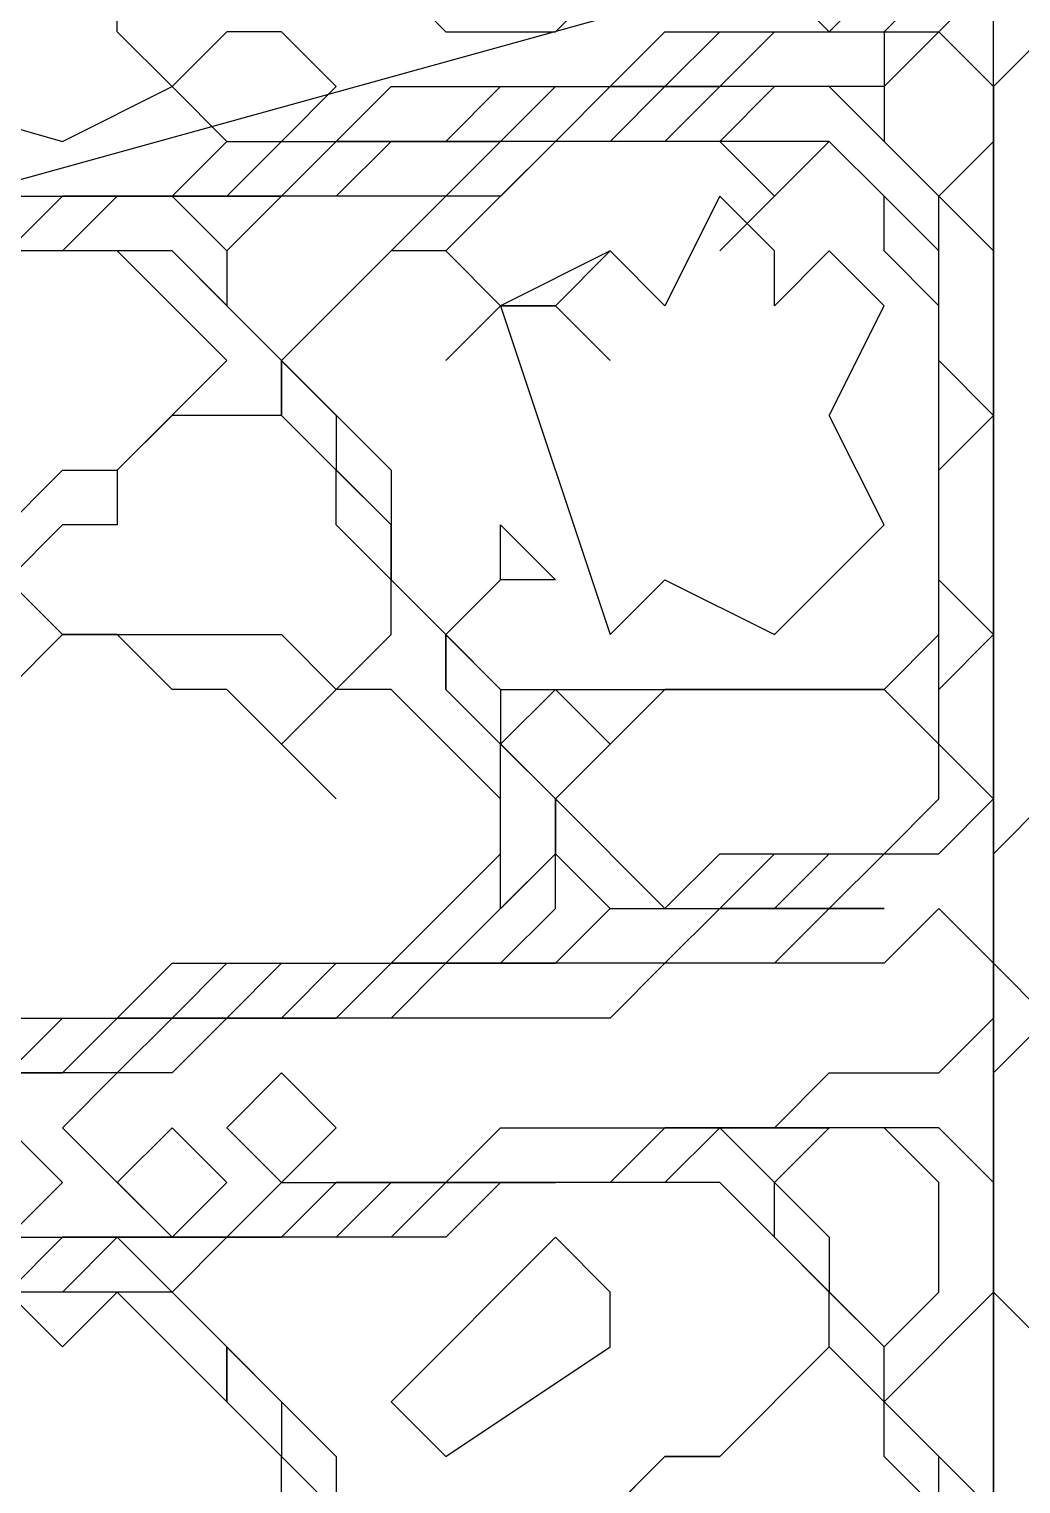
# Model space of a CAD drawing. Extents: x 46 to 224, y 52 to 151.
# Drawn here: x 81.59 to 92.37, y 114.02 to 129.82 of the extents above; entities that cross this region are included whole.
import ezdxf

# ---------------------------------------------------------------- set-up
doc = ezdxf.new("R2010")
doc.units = 0
doc.layers.add('OUTLINE', color=1, linetype='CONTINUOUS')

msp = doc.modelspace()

# ---------------------------------------------------------------- linework, layer by layer
for p, q in [((92.077, 86.9326), (92.077, 133.3611)), ((92.077, 86.9326), (92.077, 133.3611)), ((84.9341, 130.9802), (86.1246, 129.7897)), ((84.9341, 130.9802), (86.1246, 129.7897)), ((89.1008, 130.9802), (90.2913, 129.7897)), ((82.5532, 129.7897), (82.5532, 130.3849)), ((82.5532, 129.7897), (82.5532, 130.3849)), ((87.3151, 129.7897), (87.9103, 130.3849)), ((87.3151, 129.7897), (87.9103, 130.3849)), ((90.2913, 129.7897), (90.8865, 130.3849)), ((90.8865, 129.7897), (91.4818, 130.3849)), ((90.8865, 129.7897), (91.4818, 130.3849)), ((91.4818, 129.7897), (92.077, 130.3849)), ((77.7913, 129.7897), (81.9579, 128.5992)), ((77.7913, 129.7897), (81.9579, 128.5992)), ((83.1484, 129.1945), (82.5532, 129.7897)), ((83.1484, 129.1945), (82.5532, 129.7897)), ((83.7437, 129.7897), (83.1484, 129.1945)), ((84.3389, 129.7897), (83.7437, 129.7897)), ((84.9341, 129.1945), (84.3389, 129.7897)), ((86.1246, 129.7897), (87.3151, 129.7897)), ((86.1246, 129.7897), (87.3151, 129.7897)), ((87.9103, 129.1945), (88.5056, 129.7897)), ((87.9103, 129.1945), (88.5056, 129.7897)), ((88.5056, 129.1945), (89.1008, 129.7897)), ((88.5056, 129.7897), (90.8865, 129.7897)), ((88.5056, 129.7897), (90.8865, 129.7897)), ((89.1008, 129.1945), (89.696, 129.7897)), ((89.1008, 129.1945), (89.696, 129.7897)), ((89.1008, 129.7897), (91.4818, 129.7897)), ((89.696, 129.7897), (90.8865, 129.7897)), ((89.696, 129.7897), (90.8865, 129.7897)), ((90.8865, 129.7897), (90.8865, 129.1945)), ((90.8865, 129.7897), (90.8865, 129.1945)), ((91.4818, 129.7897), (90.8865, 129.1945)), ((91.4818, 129.7897), (90.8865, 129.1945)), ((91.4818, 129.7897), (90.8865, 129.1945)), ((92.077, 129.1945), (91.4818, 129.7897)), ((92.077, 129.1945), (91.4818, 129.7897)), ((92.077, 129.1945), (91.4818, 129.7897)), ((92.6722, 129.7897), (92.077, 129.1945)), ((92.6722, 129.7897), (92.077, 129.1945)), ((81.9579, 128.5992), (83.1484, 129.1945)), ((81.9579, 128.5992), (83.1484, 129.1945)), ((83.1484, 129.1945), (83.7437, 128.5992)), ((84.3389, 128.5992), (84.9341, 129.1945)), ((84.9341, 128.5992), (85.5294, 129.1945)), ((84.9341, 128.5992), (85.5294, 129.1945)), ((85.5294, 129.1945), (87.9103, 129.1945)), ((85.5294, 129.1945), (87.9103, 129.1945)), ((86.1246, 128.5992), (86.7198, 129.1945)), ((86.7198, 128.5992), (87.3151, 129.1945)), ((86.7198, 128.5992), (87.3151, 129.1945)), ((86.7198, 129.1945), (88.5056, 129.1945)), ((87.3151, 129.1945), (89.1008, 129.1945)), ((87.9103, 129.1945), (87.3151, 128.5992)), ((87.3151, 129.1945), (89.1008, 129.1945)), ((87.9103, 129.1945), (87.3151, 128.5992)), ((90.8865, 129.1945), (87.9103, 129.1945)), ((90.8865, 129.1945), (87.9103, 129.1945)), ((88.5056, 129.1945), (87.9103, 128.5992)), ((90.8865, 129.1945), (88.5056, 129.1945)), ((89.1008, 129.1945), (88.5056, 128.5992)), ((89.1008, 129.1945), (88.5056, 128.5992)), ((89.696, 129.1945), (89.1008, 128.5992)), ((90.2913, 129.1945), (89.1008, 129.1945)), ((89.696, 129.1945), (89.1008, 128.5992)), ((90.2913, 129.1945), (89.1008, 129.1945)), ((90.2913, 129.1945), (89.696, 129.1945)), ((90.2913, 129.1945), (89.696, 129.1945)), ((90.8865, 128.5992), (90.2913, 129.1945)), ((92.077, 127.4088), (90.2913, 129.1945)), ((90.8865, 128.5992), (90.2913, 129.1945)), ((92.077, 127.4088), (90.2913, 129.1945)), ((90.8865, 129.1945), (90.8865, 128.5992)), ((90.8865, 129.1945), (90.8865, 128.5992)), ((92.077, 129.1945), (92.077, 86.9326)), ((92.077, 129.1945), (92.077, 86.9326)), ((92.077, 128.5992), (92.077, 129.1945)), ((92.077, 128.5992), (92.077, 129.1945)), ((92.077, 128.5992), (92.077, 129.1945)), ((83.1484, 128.004), (83.7437, 128.5992)), ((83.1484, 128.004), (83.7437, 128.5992)), ((83.7437, 128.5992), (84.3389, 128.5992)), ((83.7437, 128.004), (84.3389, 128.5992)), ((83.7437, 128.5992), (84.9341, 128.5992)), ((83.7437, 128.5992), (84.9341, 128.5992)), ((84.3389, 128.004), (84.9341, 128.5992)), ((84.9341, 128.5992), (84.3389, 128.004)), ((84.3389, 128.004), (84.9341, 128.5992)), ((84.9341, 128.5992), (84.3389, 128.004)), ((84.3389, 128.5992), (86.1246, 128.5992)), ((84.9341, 128.5992), (86.7198, 128.5992)), ((87.3151, 128.5992), (84.9341, 128.5992)), ((84.9341, 128.5992), (86.7198, 128.5992)), ((87.3151, 128.5992), (84.9341, 128.5992)), ((85.5294, 128.5992), (84.9341, 128.004)), ((85.5294, 128.5992), (84.9341, 128.004)), ((85.5294, 128.5992), (84.9341, 128.004)), ((87.9103, 128.5992), (85.5294, 128.5992)), ((88.5056, 128.5992), (85.5294, 128.5992)), ((88.5056, 128.5992), (85.5294, 128.5992)), ((86.7198, 128.5992), (86.1246, 128.004)), ((86.7198, 128.5992), (86.1246, 128.004)), ((87.3151, 128.5992), (86.1246, 127.4088)), ((87.3151, 128.5992), (86.1246, 127.4088)), ((89.1008, 128.5992), (86.7198, 128.5992)), ((89.1008, 128.5992), (86.7198, 128.5992)), ((87.3151, 128.5992), (86.7198, 128.004)), ((90.2913, 128.5992), (87.3151, 128.5992)), ((89.1008, 128.5992), (87.3151, 128.5992)), ((89.1008, 128.5992), (87.3151, 128.5992)), ((89.696, 128.004), (89.1008, 128.5992)), ((89.696, 128.004), (89.1008, 128.5992)), ((90.2913, 128.5992), (89.696, 128.004)), ((90.2913, 128.5992), (89.696, 128.004)), ((90.8865, 128.004), (90.2913, 128.5992)), ((90.8865, 128.004), (90.2913, 128.5992)), ((90.8865, 128.004), (90.2913, 128.5992)), ((91.4818, 128.004), (90.8865, 128.5992)), ((90.8865, 128.5992), (91.4818, 128.004)), ((91.4818, 128.004), (90.8865, 128.5992)), ((90.8865, 128.5992), (91.4818, 128.004)), ((91.4818, 128.004), (92.077, 128.5992)), ((91.4818, 128.004), (92.077, 128.5992)), ((92.077, 104.7897), (92.077, 128.5992)), ((79.577, 128.004), (83.7437, 128.004)), ((79.577, 128.004), (83.1484, 128.004)), ((79.577, 128.004), (83.1484, 128.004)), ((80.7675, 128.004), (84.3389, 128.004)), ((80.7675, 128.004), (84.3389, 128.004)), ((81.9579, 128.004), (81.3627, 127.4088)), ((81.9579, 128.004), (81.3627, 127.4088)), ((84.3389, 128.004), (81.9579, 128.004)), ((84.3389, 128.004), (81.9579, 128.004)), ((82.5532, 128.004), (81.9579, 127.4088)), ((82.5532, 128.004), (81.9579, 127.4088)), ((82.5532, 128.004), (81.9579, 127.4088)), ((84.9341, 128.004), (82.5532, 128.004)), ((83.1484, 128.004), (82.5532, 128.004)), ((83.1484, 128.004), (82.5532, 128.004)), ((83.7437, 127.4088), (83.1484, 128.004)), ((83.7437, 127.4088), (83.1484, 128.004)), ((84.3389, 128.004), (83.7437, 127.4088)), ((84.3389, 128.004), (83.7437, 127.4088)), ((84.3389, 128.004), (83.7437, 127.4088)), ((84.3389, 128.004), (83.7437, 127.4088)), ((86.1246, 128.004), (84.3389, 128.004)), ((84.9341, 128.004), (84.3389, 128.004)), ((86.1246, 128.004), (84.3389, 128.004)), ((86.1246, 128.004), (84.3389, 126.2183)), ((84.9341, 128.004), (84.3389, 128.004)), ((86.7198, 128.004), (86.1246, 128.004)), ((89.1008, 128.004), (88.5056, 126.8135)), ((89.1008, 128.004), (88.5056, 126.8135)), ((89.696, 127.4088), (89.1008, 128.004)), ((89.696, 127.4088), (89.1008, 128.004)), ((89.1008, 127.4088), (89.696, 128.004)), ((89.696, 128.004), (89.1008, 127.4088)), ((91.4818, 127.4088), (90.8865, 128.004)), ((90.8865, 127.4088), (90.8865, 128.004)), ((90.8865, 127.4088), (90.8865, 128.004)), ((91.4818, 126.2183), (91.4818, 128.004)), ((91.4818, 122.0516), (91.4818, 128.004)), ((81.9579, 127.4088), (79.577, 127.4088)), ((83.1484, 127.4088), (80.1722, 127.4088)), ((81.9579, 127.4088), (80.1722, 127.4088)), ((81.9579, 127.4088), (80.1722, 127.4088)), ((83.1484, 127.4088), (80.7675, 127.4088)), ((83.1484, 127.4088), (80.7675, 127.4088)), ((82.5532, 127.4088), (81.3627, 127.4088)), ((83.1484, 126.8135), (82.5532, 127.4088)), ((84.3389, 126.2183), (83.1484, 127.4088)), ((84.3389, 126.2183), (83.1484, 127.4088)), ((83.7437, 126.8135), (83.1484, 127.4088)), ((83.7437, 127.4088), (83.7437, 126.8135)), ((83.7437, 127.4088), (83.7437, 126.8135)), ((85.5294, 127.4088), (84.3389, 126.2183)), ((85.5294, 127.4088), (84.3389, 126.2183)), ((86.1246, 127.4088), (85.5294, 127.4088)), ((86.1246, 127.4088), (85.5294, 127.4088)), ((86.1246, 127.4088), (86.7198, 126.8135)), ((86.7198, 126.8135), (86.1246, 127.4088)), ((86.1246, 127.4088), (86.7198, 126.8135)), ((86.7198, 126.8135), (86.1246, 127.4088)), ((87.9103, 127.4088), (86.7198, 126.8135)), ((87.9103, 127.4088), (86.7198, 126.8135)), ((87.3151, 126.8135), (87.9103, 127.4088)), ((87.9103, 127.4088), (87.3151, 126.8135)), ((87.3151, 126.8135), (87.9103, 127.4088)), ((87.9103, 127.4088), (87.3151, 126.8135)), ((88.5056, 126.8135), (87.9103, 127.4088)), ((88.5056, 126.8135), (87.9103, 127.4088)), ((90.2913, 127.4088), (89.696, 126.8135)), ((89.696, 126.8135), (89.696, 127.4088)), ((90.2913, 127.4088), (89.696, 126.8135)), ((89.696, 126.8135), (89.696, 127.4088)), ((90.8865, 126.8135), (90.2913, 127.4088)), ((90.8865, 126.8135), (90.2913, 127.4088)), ((91.4818, 126.8135), (90.8865, 127.4088)), ((91.4818, 126.8135), (90.8865, 127.4088)), ((91.4818, 121.4564), (91.4818, 127.4088)), ((92.077, 121.4564), (92.077, 127.4088)), ((92.077, 121.4564), (92.077, 127.4088)), ((83.7437, 126.2183), (83.1484, 126.8135)), ((83.7437, 126.8135), (84.3389, 126.2183)), ((83.7437, 126.8135), (84.9341, 125.623)), ((84.3389, 126.2183), (83.7437, 126.8135)), ((86.7198, 126.8135), (86.1246, 126.2183)), ((86.1246, 126.2183), (86.7198, 126.8135)), ((86.7198, 126.8135), (86.1246, 126.2183)), ((86.1246, 126.2183), (86.7198, 126.8135)), ((86.7198, 126.8135), (87.9103, 123.2421)), ((86.7198, 126.8135), (87.9103, 123.2421)), ((86.7198, 126.8135), (87.3151, 126.8135)), ((87.3151, 126.8135), (86.7198, 126.8135)), ((86.7198, 126.8135), (87.3151, 126.8135)), ((87.3151, 126.8135), (86.7198, 126.8135)), ((87.3151, 126.8135), (87.9103, 126.2183)), ((87.9103, 126.2183), (87.3151, 126.8135)), ((87.3151, 126.8135), (87.9103, 126.2183)), ((87.9103, 126.2183), (87.3151, 126.8135)), ((90.2913, 125.623), (90.8865, 126.8135)), ((90.2913, 125.623), (90.8865, 126.8135)), ((91.4818, 123.2421), (91.4818, 126.8135)), ((91.4818, 123.2421), (91.4818, 126.8135)), ((82.5532, 125.0278), (83.7437, 126.2183)), ((84.3389, 126.2183), (84.3389, 125.623)), ((84.3389, 125.623), (84.3389, 126.2183)), ((84.3389, 125.623), (84.3389, 126.2183)), ((84.3389, 126.2183), (84.9341, 125.623)), ((84.3389, 125.623), (84.3389, 126.2183)), ((84.3389, 126.2183), (85.5294, 125.0278)), ((84.3389, 126.2183), (85.5294, 125.0278)), ((92.077, 125.623), (91.4818, 126.2183)), ((83.1484, 125.623), (82.5532, 125.0278)), ((84.3389, 125.623), (83.1484, 125.623)), ((84.3389, 125.623), (85.5294, 124.4326)), ((85.5294, 124.4326), (84.3389, 125.623)), ((84.9341, 125.0278), (84.3389, 125.623)), ((84.9341, 125.0278), (84.3389, 125.623)), ((84.9341, 125.0278), (84.3389, 125.623)), ((84.9341, 125.623), (84.9341, 125.0278)), ((84.9341, 125.623), (84.9341, 125.0278)), ((90.8865, 124.4326), (90.2913, 125.623)), ((90.8865, 124.4326), (90.2913, 125.623)), ((91.4818, 125.0278), (92.077, 125.623)), ((80.1722, 123.2421), (81.9579, 125.0278)), ((81.9579, 125.0278), (82.5532, 125.0278)), ((82.5532, 125.0278), (82.5532, 124.4326)), ((84.9341, 125.0278), (85.5294, 124.4326)), ((85.5294, 124.4326), (84.9341, 125.0278)), ((84.9341, 125.0278), (85.5294, 124.4326)), ((84.9341, 124.4326), (84.9341, 125.0278)), ((84.9341, 124.4326), (84.9341, 125.0278)), ((85.5294, 125.0278), (85.5294, 123.8373)), ((85.5294, 125.0278), (85.5294, 123.8373)), ((91.4818, 123.8373), (91.4818, 125.0278)), ((81.9579, 124.4326), (81.3627, 123.8373)), ((82.5532, 124.4326), (81.9579, 124.4326)), ((86.1246, 123.2421), (84.9341, 124.4326)), ((85.5294, 123.8373), (84.9341, 124.4326)), ((85.5294, 124.4326), (85.5294, 123.8373)), ((85.5294, 123.8373), (85.5294, 124.4326)), ((85.5294, 124.4326), (85.5294, 123.8373)), ((85.5294, 123.8373), (85.5294, 124.4326)), ((85.5294, 124.4326), (85.5294, 123.8373)), ((86.7198, 123.8373), (86.7198, 124.4326)), ((86.7198, 124.4326), (87.3151, 123.8373)), ((86.7198, 123.8373), (86.7198, 124.4326)), ((86.7198, 124.4326), (87.3151, 123.8373)), ((89.696, 123.2421), (90.8865, 124.4326)), ((89.696, 123.2421), (90.8865, 124.4326)), ((81.3627, 123.8373), (81.9579, 123.2421)), ((85.5294, 123.8373), (86.1246, 123.2421)), ((86.1246, 123.2421), (85.5294, 123.8373)), ((85.5294, 123.8373), (86.1246, 123.2421)), ((86.1246, 123.2421), (85.5294, 123.8373)), ((85.5294, 123.8373), (86.7198, 122.6468)), ((86.1246, 123.2421), (85.5294, 123.8373)), ((85.5294, 123.8373), (86.7198, 122.6468)), ((85.5294, 123.8373), (86.1246, 123.2421)), ((85.5294, 123.8373), (86.1246, 123.2421)), ((85.5294, 123.2421), (85.5294, 123.8373)), ((85.5294, 123.8373), (86.1246, 123.2421)), ((86.1246, 123.2421), (85.5294, 123.8373)), ((86.1246, 123.2421), (86.7198, 123.8373)), ((86.7198, 123.8373), (86.1246, 123.2421)), ((86.1246, 123.2421), (86.7198, 123.8373)), ((86.7198, 123.8373), (86.1246, 123.2421)), ((87.3151, 123.8373), (86.7198, 123.8373)), ((87.3151, 123.8373), (86.7198, 123.8373)), ((87.9103, 123.2421), (88.5056, 123.8373)), ((87.9103, 123.2421), (88.5056, 123.8373)), ((88.5056, 123.8373), (89.696, 123.2421)), ((88.5056, 123.8373), (89.696, 123.2421)), ((92.077, 123.2421), (91.4818, 123.8373)), ((81.9579, 123.2421), (81.3627, 122.6468)), ((81.9579, 123.2421), (81.3627, 122.6468)), ((81.9579, 123.2421), (84.3389, 123.2421)), ((82.5532, 123.2421), (81.9579, 123.2421)), ((82.5532, 123.2421), (81.9579, 123.2421)), ((83.1484, 122.6468), (82.5532, 123.2421)), ((83.1484, 122.6468), (82.5532, 123.2421)), ((84.3389, 123.2421), (84.9341, 122.6468)), ((84.9341, 122.6468), (85.5294, 123.2421)), ((86.1246, 123.2421), (86.1246, 122.6468)), ((86.1246, 122.6468), (86.1246, 123.2421)), ((86.1246, 123.2421), (86.1246, 122.6468)), ((86.1246, 122.6468), (86.1246, 123.2421)), ((86.1246, 122.6468), (86.1246, 123.2421)), ((86.1246, 122.6468), (86.1246, 123.2421)), ((86.1246, 123.2421), (86.7198, 122.6468)), ((86.1246, 123.2421), (86.7198, 122.6468)), ((86.1246, 123.2421), (86.1246, 122.6468)), ((86.1246, 122.6468), (86.1246, 123.2421)), ((90.8865, 122.6468), (91.4818, 123.2421)), ((90.8865, 122.6468), (91.4818, 123.2421)), ((91.4818, 122.6468), (92.077, 123.2421)), ((83.7437, 122.6468), (83.1484, 122.6468)), ((83.7437, 122.6468), (83.1484, 122.6468)), ((84.9341, 121.4564), (83.7437, 122.6468)), ((84.9341, 121.4564), (83.7437, 122.6468)), ((84.9341, 122.6468), (84.3389, 122.0516)), ((84.9341, 122.6468), (84.3389, 122.0516)), ((85.5294, 122.6468), (84.9341, 122.6468)), ((85.5294, 122.6468), (84.9341, 122.6468)), ((86.7198, 121.4564), (85.5294, 122.6468)), ((86.7198, 121.4564), (85.5294, 122.6468)), ((86.1246, 122.6468), (87.3151, 121.4564)), ((87.3151, 121.4564), (86.1246, 122.6468)), ((87.3151, 121.4564), (86.1246, 122.6468)), ((86.7198, 122.0516), (86.1246, 122.6468)), ((86.7198, 122.6468), (86.7198, 122.0516)), ((86.7198, 122.6468), (87.3151, 122.6468)), ((87.3151, 122.6468), (86.7198, 122.0516)), ((86.7198, 122.6468), (90.8865, 122.6468)), ((86.7198, 122.6468), (90.8865, 122.6468)), ((87.3151, 122.6468), (86.7198, 122.0516)), ((87.9103, 122.0516), (87.3151, 122.6468)), ((88.5056, 122.6468), (87.3151, 121.4564)), ((90.8865, 122.6468), (88.5056, 122.6468)), ((91.4818, 122.0516), (90.8865, 122.6468)), ((91.4818, 122.0516), (91.4818, 122.6468)), ((84.3389, 122.0516), (84.9341, 121.4564)), ((84.3389, 122.0516), (84.9341, 121.4564)), ((86.7198, 122.0516), (87.3151, 121.4564)), ((86.7198, 122.0516), (87.3151, 121.4564)), ((86.7198, 120.2659), (86.7198, 122.0516)), ((86.7198, 122.0516), (87.3151, 121.4564)), ((87.3151, 121.4564), (87.9103, 122.0516)), ((92.077, 121.4564), (91.4818, 122.0516)), ((92.077, 121.4564), (91.4818, 122.0516)), ((91.4818, 121.4564), (91.4818, 122.0516)), ((86.7198, 120.8611), (86.7198, 121.4564)), ((86.7198, 120.8611), (86.7198, 121.4564)), ((87.3151, 121.4564), (87.3151, 120.8611)), ((87.3151, 120.8611), (87.3151, 121.4564)), ((87.3151, 121.4564), (87.3151, 120.8611)), ((87.3151, 120.8611), (87.3151, 121.4564)), ((87.3151, 121.4564), (87.3151, 120.8611)), ((87.3151, 121.4564), (88.5056, 120.2659)), ((90.8865, 120.8611), (91.4818, 121.4564)), ((90.8865, 120.8611), (91.4818, 121.4564)), ((91.4818, 120.8611), (92.077, 121.4564)), ((91.4818, 120.8611), (92.077, 121.4564)), ((91.4818, 120.8611), (92.077, 121.4564)), ((91.4818, 120.8611), (92.077, 121.4564)), ((92.6722, 121.4564), (92.077, 120.8611)), ((85.5294, 119.6707), (86.7198, 120.8611)), ((85.5294, 119.6707), (86.7198, 120.8611)), ((86.1246, 119.6707), (87.3151, 120.8611)), ((86.7198, 120.2659), (87.3151, 120.8611)), ((87.3151, 120.8611), (87.9103, 120.2659)), ((87.9103, 120.2659), (87.3151, 120.8611)), ((87.3151, 120.8611), (87.9103, 120.2659)), ((87.3151, 120.2659), (87.3151, 120.8611)), ((87.3151, 120.8611), (87.9103, 120.2659)), ((87.3151, 120.8611), (87.9103, 120.2659)), ((87.3151, 120.8611), (87.9103, 120.2659)), ((87.3151, 120.2659), (87.3151, 120.8611)), ((87.3151, 120.8611), (87.9103, 120.2659)), ((88.5056, 120.2659), (89.1008, 120.8611)), ((89.1008, 120.2659), (89.696, 120.8611)), ((89.1008, 120.8611), (90.8865, 120.8611)), ((89.696, 120.2659), (90.2913, 120.8611)), ((89.696, 120.2659), (90.2913, 120.8611)), ((89.696, 120.8611), (90.8865, 120.8611)), ((90.2913, 120.8611), (91.4818, 120.8611)), ((90.2913, 120.2659), (90.8865, 120.8611)), ((90.2913, 120.8611), (91.4818, 120.8611)), ((90.2913, 120.2659), (90.8865, 120.8611)), ((90.8865, 120.8611), (91.4818, 120.8611)), ((90.8865, 120.8611), (91.4818, 120.8611)), ((92.077, 120.8611), (92.077, 119.6707)), ((86.1246, 119.6707), (86.7198, 120.2659)), ((86.1246, 119.6707), (86.7198, 120.2659)), ((86.7198, 119.6707), (87.3151, 120.2659)), ((86.7198, 119.6707), (87.3151, 120.2659)), ((87.3151, 119.6707), (87.9103, 120.2659)), ((87.3151, 119.6707), (87.9103, 120.2659)), ((87.9103, 120.2659), (89.696, 120.2659)), ((87.9103, 120.2659), (90.8865, 120.2659)), ((87.9103, 120.2659), (90.8865, 120.2659)), ((87.9103, 120.2659), (90.2913, 120.2659)), ((87.9103, 120.2659), (89.696, 120.2659)), ((87.9103, 120.2659), (89.1008, 120.2659)), ((87.9103, 120.2659), (90.2913, 120.2659)), ((89.1008, 120.2659), (88.5056, 119.6707)), ((90.8865, 120.2659), (89.1008, 120.2659)), ((90.2913, 120.2659), (89.696, 119.6707)), ((90.8865, 120.2659), (90.2913, 120.2659)), ((91.4818, 120.2659), (90.8865, 119.6707)), ((91.4818, 120.2659), (90.8865, 119.6707)), ((92.077, 119.6707), (91.4818, 120.2659)), ((92.077, 119.6707), (91.4818, 120.2659)), ((82.5532, 119.0754), (83.1484, 119.6707)), ((82.5532, 119.0754), (83.1484, 119.6707)), ((83.1484, 119.0754), (83.7437, 119.6707)), ((83.1484, 119.6707), (85.5294, 119.6707)), ((83.1484, 119.6707), (85.5294, 119.6707)), ((83.7437, 119.0754), (84.3389, 119.6707)), ((83.7437, 119.6707), (86.1246, 119.6707)), ((84.3389, 119.0754), (84.9341, 119.6707)), ((84.3389, 119.0754), (84.9341, 119.6707)), ((84.3389, 119.0754), (84.9341, 119.6707)), ((84.3389, 119.6707), (86.1246, 119.6707)), ((84.3389, 119.0754), (84.9341, 119.6707)), ((84.9341, 119.6707), (86.1246, 119.6707)), ((85.5294, 119.6707), (84.9341, 119.0754)), ((84.9341, 119.0754), (85.5294, 119.6707)), ((84.9341, 119.6707), (87.3151, 119.6707)), ((84.9341, 119.6707), (86.7198, 119.6707)), ((84.9341, 119.6707), (86.7198, 119.6707)), ((88.5056, 119.6707), (85.5294, 119.6707)), ((85.5294, 119.6707), (87.3151, 119.6707)), ((86.1246, 119.6707), (85.5294, 119.0754)), ((89.696, 119.6707), (86.1246, 119.6707)), ((88.5056, 119.6707), (87.9103, 119.0754)), ((88.5056, 119.6707), (87.9103, 119.0754)), ((90.8865, 119.6707), (88.5056, 119.6707)), ((90.8865, 119.6707), (88.5056, 119.6707)), ((92.077, 119.6707), (92.6722, 119.0754)), ((92.077, 119.0754), (92.077, 119.6707)), ((92.077, 119.0754), (92.077, 119.6707)), ((80.7675, 119.0754), (84.3389, 119.0754)), ((80.7675, 119.0754), (84.3389, 119.0754)), ((81.3627, 119.0754), (84.3389, 119.0754)), ((81.3627, 118.4802), (81.9579, 119.0754)), ((81.3627, 119.0754), (83.7437, 119.0754)), ((81.3627, 119.0754), (83.1484, 119.0754)), ((81.3627, 119.0754), (82.5532, 119.0754)), ((81.3627, 119.0754), (82.5532, 119.0754)), ((82.5532, 119.0754), (81.9579, 118.4802)), ((81.9579, 118.4802), (82.5532, 119.0754)), ((81.9579, 119.0754), (84.3389, 119.0754)), ((84.9341, 119.0754), (82.5532, 119.0754)), ((82.5532, 119.0754), (84.9341, 119.0754)), ((83.1484, 119.0754), (82.5532, 118.4802)), ((85.5294, 119.0754), (83.1484, 119.0754)), ((83.7437, 119.0754), (83.1484, 118.4802)), ((83.7437, 119.0754), (83.1484, 118.4802)), ((87.9103, 119.0754), (83.7437, 119.0754)), ((87.9103, 119.0754), (83.7437, 119.0754)), ((91.4818, 118.4802), (92.077, 119.0754)), ((91.4818, 118.4802), (92.077, 119.0754)), ((92.6722, 119.0754), (92.077, 118.4802)), ((81.9579, 118.4802), (79.577, 118.4802)), ((79.577, 118.4802), (81.9579, 118.4802)), ((82.5532, 118.4802), (80.7675, 118.4802)), ((82.5532, 118.4802), (81.9579, 117.8849)), ((82.5532, 118.4802), (81.9579, 117.8849)), ((83.1484, 118.4802), (82.5532, 118.4802)), ((83.1484, 118.4802), (82.5532, 118.4802)), ((84.3389, 118.4802), (83.7437, 117.8849)), ((84.9341, 117.8849), (84.3389, 118.4802)), ((89.696, 117.8849), (90.2913, 118.4802)), ((89.696, 117.8849), (90.2913, 118.4802)), ((90.2913, 118.4802), (91.4818, 118.4802)), ((90.2913, 118.4802), (91.4818, 118.4802)), ((92.077, 118.4802), (92.077, 116.0992)), ((81.9579, 117.2897), (81.3627, 117.8849)), ((81.9579, 117.8849), (83.1484, 116.6945)), ((81.9579, 117.8849), (83.1484, 116.6945)), ((83.1484, 117.8849), (82.5532, 117.2897)), ((83.1484, 117.8849), (82.5532, 117.2897)), ((83.7437, 117.2897), (83.1484, 117.8849)), ((83.7437, 117.2897), (83.1484, 117.8849)), ((83.7437, 117.8849), (84.3389, 117.2897)), ((84.3389, 117.2897), (84.9341, 117.8849)), ((86.1246, 117.2897), (86.7198, 117.8849)), ((86.1246, 117.2897), (86.7198, 117.8849)), ((86.7198, 117.8849), (89.696, 117.8849)), ((86.7198, 117.8849), (89.696, 117.8849)), ((88.5056, 117.8849), (87.9103, 117.2897)), ((88.5056, 117.8849), (87.9103, 117.2897)), ((88.5056, 117.8849), (87.9103, 117.2897)), ((89.1008, 117.8849), (88.5056, 117.8849)), ((88.5056, 117.8849), (89.696, 117.8849)), ((89.1008, 117.8849), (88.5056, 117.8849)), ((88.5056, 117.8849), (90.2913, 117.8849)), ((89.1008, 117.8849), (88.5056, 117.8849)), ((91.4818, 117.8849), (88.5056, 117.8849)), ((89.1008, 117.8849), (88.5056, 117.2897)), ((91.4818, 117.8849), (88.5056, 117.8849)), ((89.696, 117.2897), (89.1008, 117.8849)), ((89.696, 117.8849), (89.1008, 117.8849)), ((90.2913, 117.8849), (89.1008, 117.8849)), ((89.696, 117.2897), (89.1008, 117.8849)), ((90.2913, 117.8849), (89.696, 117.2897)), ((90.2913, 117.8849), (89.696, 117.2897)), ((90.2913, 117.8849), (89.696, 117.2897)), ((90.2913, 117.8849), (89.696, 117.2897)), ((91.4818, 117.8849), (90.2913, 117.8849)), ((90.8865, 117.8849), (90.2913, 117.8849)), ((90.8865, 117.8849), (90.2913, 117.8849)), ((90.8865, 117.8849), (90.2913, 117.8849)), ((91.4818, 117.2897), (90.8865, 117.8849)), ((91.4818, 117.2897), (90.8865, 117.8849)), ((91.4818, 117.2897), (90.8865, 117.8849)), ((92.077, 117.2897), (91.4818, 117.8849)), ((92.077, 117.2897), (91.4818, 117.8849)), ((92.077, 117.2897), (91.4818, 117.8849)), ((81.3627, 116.6945), (81.9579, 117.2897)), ((82.5532, 117.2897), (83.1484, 116.6945)), ((82.5532, 117.2897), (83.1484, 116.6945)), ((83.1484, 116.6945), (83.7437, 117.2897)), ((83.1484, 116.6945), (83.7437, 117.2897)), ((83.7437, 116.6945), (84.3389, 117.2897)), ((83.7437, 116.6945), (84.3389, 117.2897)), ((84.3389, 116.6945), (84.9341, 117.2897)), ((84.9341, 117.2897), (84.3389, 116.6945)), ((84.3389, 117.2897), (86.1246, 117.2897)), ((84.9341, 117.2897), (84.3389, 116.6945)), ((84.3389, 117.2897), (86.1246, 117.2897)), ((84.9341, 117.2897), (84.3389, 116.6945)), ((85.5294, 117.2897), (84.9341, 116.6945)), ((84.9341, 117.2897), (87.3151, 117.2897)), ((87.3151, 117.2897), (84.9341, 117.2897)), ((87.9103, 117.2897), (84.9341, 117.2897)), ((87.9103, 117.2897), (84.9341, 117.2897)), ((87.9103, 117.2897), (85.5294, 117.2897)), ((86.1246, 117.2897), (85.5294, 116.6945)), ((88.5056, 117.2897), (86.1246, 117.2897)), ((86.7198, 117.2897), (86.1246, 116.6945)), ((86.7198, 117.2897), (86.1246, 116.6945)), ((89.1008, 117.2897), (86.7198, 117.2897)), ((89.1008, 117.2897), (86.7198, 117.2897)), ((89.696, 116.6945), (89.1008, 117.2897)), ((89.696, 116.6945), (89.1008, 117.2897)), ((89.696, 116.6945), (89.696, 117.2897)), ((89.696, 117.2897), (90.2913, 116.6945)), ((89.696, 117.2897), (90.2913, 116.6945)), ((89.696, 117.2897), (90.2913, 116.6945)), ((91.4818, 116.6945), (91.4818, 117.2897)), ((91.4818, 116.6945), (91.4818, 117.2897)), ((91.4818, 116.6945), (91.4818, 117.2897)), ((92.077, 116.0992), (92.077, 117.2897)), ((92.077, 116.6945), (92.077, 117.2897)), ((92.077, 116.6945), (92.077, 117.2897)), ((81.3627, 116.6945), (84.3389, 116.6945)), ((81.9579, 116.6945), (81.3627, 116.0992)), ((81.9579, 116.6945), (81.3627, 116.0992)), ((81.9579, 116.6945), (81.3627, 116.0992)), ((82.5532, 116.6945), (81.9579, 116.0992)), ((84.3389, 116.6945), (81.9579, 116.6945)), ((82.5532, 116.6945), (81.9579, 116.6945)), ((82.5532, 116.6945), (81.9579, 116.6945)), ((83.7437, 115.504), (82.5532, 116.6945)), ((82.5532, 116.6945), (83.7437, 116.6945)), ((83.1484, 116.6945), (82.5532, 116.6945)), ((83.7437, 115.504), (82.5532, 116.6945)), ((83.7437, 115.504), (82.5532, 116.6945)), ((83.7437, 116.6945), (83.1484, 116.0992)), ((83.7437, 116.6945), (83.1484, 116.6945)), ((83.1484, 116.6945), (83.7437, 116.6945)), ((83.7437, 116.6945), (83.1484, 116.0992)), ((83.7437, 116.6945), (83.1484, 116.0992)), ((83.7437, 116.6945), (83.1484, 116.0992)), ((83.7437, 116.6945), (83.1484, 116.0992)), ((83.1484, 116.6945), (83.7437, 116.6945)), ((83.7437, 116.6945), (83.1484, 116.0992)), ((84.9341, 116.6945), (83.7437, 116.6945)), ((84.3389, 116.6945), (83.7437, 116.6945)), ((85.5294, 116.6945), (83.7437, 116.6945)), ((86.1246, 116.6945), (83.7437, 116.6945)), ((86.1246, 116.6945), (83.7437, 116.6945)), ((84.3389, 116.6945), (83.7437, 116.6945)), ((87.3151, 116.6945), (85.5294, 114.9088)), ((87.3151, 116.6945), (85.5294, 114.9088)), ((87.9103, 116.0992), (87.3151, 116.6945)), ((87.9103, 116.0992), (87.3151, 116.6945)), ((90.8865, 115.504), (89.696, 116.6945)), ((90.2913, 116.0992), (89.696, 116.6945)), ((90.2913, 116.0992), (89.696, 116.6945)), ((90.2913, 116.6945), (90.2913, 116.0992)), ((90.2913, 116.6945), (90.2913, 116.0992)), ((90.2913, 116.6945), (90.2913, 116.0992)), ((91.4818, 116.0992), (91.4818, 116.6945)), ((91.4818, 116.0992), (91.4818, 116.6945)), ((91.4818, 116.0992), (91.4818, 116.6945)), ((92.077, 110.7421), (92.077, 116.6945)), ((92.077, 110.7421), (92.077, 116.6945)), ((81.9579, 116.0992), (79.577, 116.0992)), ((83.1484, 116.0992), (79.577, 116.0992)), ((83.1484, 116.0992), (80.7675, 116.0992)), ((81.9579, 115.504), (81.3627, 116.0992)), ((82.5532, 116.0992), (81.9579, 115.504)), ((84.3389, 114.3135), (82.5532, 116.0992)), ((83.1484, 116.0992), (83.7437, 115.504)), ((83.1484, 116.0992), (83.7437, 115.504)), ((83.1484, 116.0992), (83.7437, 115.504)), ((83.7437, 115.504), (83.1484, 116.0992)), ((83.1484, 116.0992), (84.3389, 114.9088)), ((83.7437, 115.504), (83.1484, 116.0992)), ((83.1484, 116.0992), (84.9341, 114.3135)), ((83.1484, 116.0992), (83.7437, 115.504)), ((87.9103, 115.504), (87.9103, 116.0992)), ((87.9103, 115.504), (87.9103, 116.0992)), ((90.2913, 116.0992), (90.8865, 115.504)), ((90.2913, 116.0992), (90.8865, 115.504)), ((90.2913, 115.504), (90.2913, 116.0992)), ((90.2913, 116.0992), (90.8865, 115.504)), ((90.2913, 115.504), (90.2913, 116.0992)), ((90.8865, 114.9088), (92.077, 116.0992)), ((90.8865, 115.504), (91.4818, 116.0992)), ((90.8865, 115.504), (91.4818, 116.0992)), ((90.8865, 115.504), (91.4818, 116.0992)), ((92.077, 116.0992), (92.6722, 115.504)), ((83.7437, 115.504), (83.7437, 114.9088)), ((83.7437, 114.9088), (83.7437, 115.504)), ((83.7437, 114.9088), (83.7437, 115.504)), ((86.1246, 114.3135), (87.9103, 115.504)), ((86.1246, 114.3135), (87.9103, 115.504)), ((89.1008, 114.3135), (90.2913, 115.504)), ((90.2913, 115.504), (89.1008, 114.3135)), ((91.4818, 114.3135), (90.2913, 115.504)), ((90.8865, 114.9088), (90.2913, 115.504)), ((90.8865, 114.9088), (90.8865, 115.504)), ((83.7437, 114.9088), (85.5294, 113.123)), ((84.9341, 113.7183), (83.7437, 114.9088)), ((84.3389, 114.3135), (83.7437, 114.9088)), ((84.3389, 114.9088), (84.3389, 114.3135)), ((85.5294, 114.9088), (86.1246, 114.3135)), ((85.5294, 114.9088), (86.1246, 114.3135)), ((92.077, 113.7183), (90.8865, 114.9088)), ((91.4818, 114.3135), (90.8865, 114.9088)), ((90.8865, 114.3135), (90.8865, 114.9088)), ((84.3389, 114.3135), (86.1246, 112.5278)), ((84.9341, 113.7183), (84.3389, 114.3135)), ((84.3389, 113.7183), (84.3389, 114.3135)), ((84.9341, 114.3135), (84.9341, 113.7183)), ((87.3151, 113.123), (88.5056, 114.3135)), ((88.5056, 114.3135), (87.9103, 113.7183)), ((88.5056, 114.3135), (89.1008, 114.3135)), ((89.1008, 114.3135), (88.5056, 114.3135)), ((91.4818, 113.7183), (90.8865, 114.3135)), ((91.4818, 110.7421), (91.4818, 114.3135)), ((91.4818, 110.7421), (91.4818, 114.3135))]:
    msp.add_line(p, q)
at = {"layer": 'OUTLINE', "color": 1}
msp.add_line((70, 125), (135, 143), dxfattribs=at)

doc.saveas('drawing.dxf')
